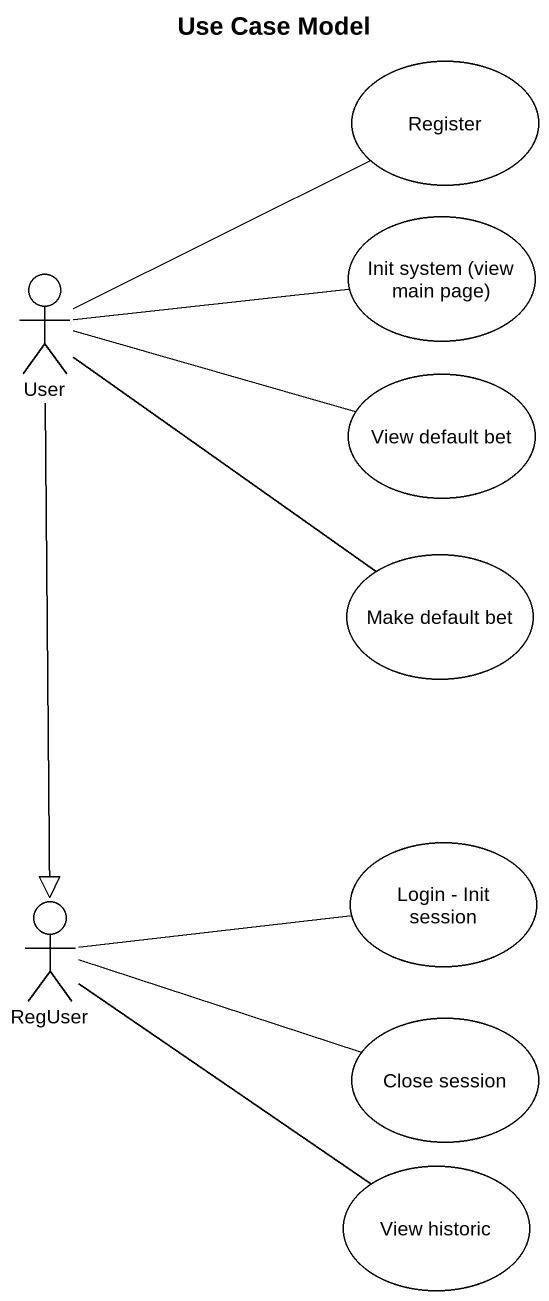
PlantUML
@startuml
title Use Case Model
usecase Register
actor User
usecase "Init system (view main page)" as Init_system_view_main_page
usecase "View default bet" as View_default_bet
usecase "Make default bet" as Make_default_bet
usecase "Login - Init session" as Login_Init_session
actor RegUser
usecase "Close session" as Close_session
usecase "View historic" as View_historic
User -right- Register
User -right- Init_system_view_main_page
User -right- View_default_bet
User -- Make_default_bet
User --|> RegUser
RegUser -right- Login_Init_session
RegUser -right- Close_session
RegUser -- View_historic
@enduml
